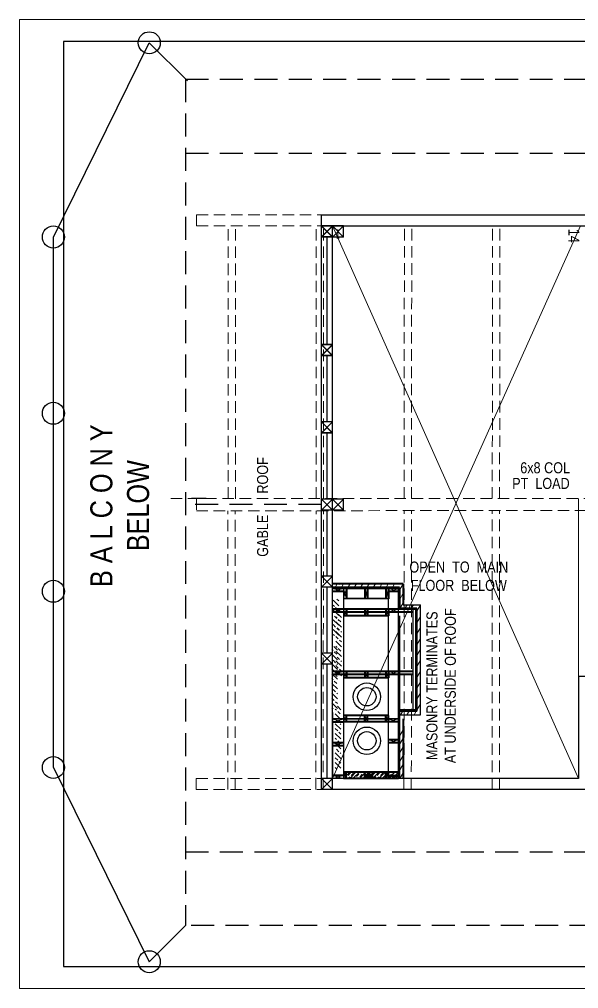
# Model space of a CAD drawing. Header units: inches. Extents: x 3662 to 8692, y 356 to 1283.
# Drawn here: x 3662 to 3967, y 356 to 884 of the extents above; entities that cross this region are included whole.
import ezdxf

# ---------------------------------------------------------------- set-up
doc = ezdxf.new("R2010")
doc.units = ezdxf.units.IN
doc.header["$MEASUREMENT"] = 0
doc.linetypes.add('HIDDEN', pattern=[0.375, 0.25, -0.125])
for name, color, linetype, lineweight in [('MASONRY', 14, 'Continuous', 30), ('NEW FRAMING', 6, 'Continuous', 30), ('NEW FRAMMING', 6, 'Continuous', 30), ('ROOF', 7, 'HIDDEN', 30), ('ROOF FRAMING', 7, 'HIDDEN', 20), ('WALL FRAMING', 7, 'Continuous', 30), ('WALLS', 7, 'Continuous', 30), ('WINDOWS', 5, 'Continuous', 30)]:
    doc.layers.add(name, color=color, linetype=linetype, lineweight=lineweight)
for name, color, linetype in [('TEXT', 7, 'Continuous'), ('TEXT80', 15, 'Continuous'), ('TITLE BLOCK', 7, 'Continuous')]:
    doc.layers.add(name, color=color, linetype=linetype)
doc.styles.add('ARCHENT', font='technical.ttf', dxfattribs={"height": 6})

msp = doc.modelspace()

# ---------------------------------------------------------------- hatches: boundary and pattern name
at = {"layer": 'NEW FRAMING', "linetype": 'Continuous', "lineweight": 9, "ltscale": 25}
h = msp.add_hatch(dxfattribs=at)
h.set_pattern_fill('ANSI33', color=256, scale=15, angle=90, style=0)
h.set_pattern_definition([(135, (5099.4335, -4389.2756), (-2.6516504, -2.6516504), []), (135, (5099.4335, -4386.624), (-2.6516504, -2.6516504), [1.875, -0.9375])])
h.paths.add_polyline_path([(3836.28, 568.91), (3833.28, 568.91), (3833.28, 548.74), (3836.28, 548.74)])
h = msp.add_hatch(dxfattribs=at)
h.set_pattern_fill('ANSI33', color=256, scale=15, angle=90, style=0)
h.set_pattern_definition([(135, (5100.9064, -4411.5887), (-2.6516504, -2.6516504), []), (135, (5100.9064, -4408.937), (-2.6516504, -2.6516504), [1.875, -0.9375])])
h.paths.add_polyline_path([(3834.75, 526.43), (3837.75, 526.43), (3837.75, 560.43), (3834.75, 560.43)])
h = msp.add_hatch(dxfattribs=at)
h.set_pattern_fill('ANSI33', color=256, scale=15, angle=90, style=0)
h.set_pattern_definition([(135, (5098.706, -4429.2565), (-2.6516504, -2.6516504), []), (135, (5098.706, -4426.605), (-2.6516504, -2.6516504), [1.875, -0.9375])])
h.paths.add_polyline_path([(3832.55, 508.76), (3835.55, 508.76), (3835.55, 542.76), (3832.55, 542.76)])
h = msp.add_hatch(dxfattribs=at)
h.set_pattern_fill('ANSI33', color=256, scale=15, angle=90, style=0)
h.set_pattern_definition([(135, (5100.563, -4461.7905), (-2.6516504, -2.6516504), []), (135, (5100.563, -4459.139), (-2.6516504, -2.6516504), [1.875, -0.9375])])
h.paths.add_polyline_path([(3834.41, 476.23), (3837.41, 476.23), (3837.41, 510.23), (3834.41, 510.23)])
h = msp.add_hatch(dxfattribs=at)
h.set_pattern_fill('ANSI33', color=256, scale=15, angle=180, style=0)
h.set_pattern_definition([(225, (8810.54, 1737.459), (2.6516504, -2.6516504), []), (225, (8807.8885, 1737.459), (2.6516504, -2.6516504), [1.875, -0.9375])])
h.paths.add_polyline_path([(3867.91, 471.3), (3867.91, 474.3), (3838.52, 474.3), (3838.52, 471.3)])
h = msp.add_hatch(dxfattribs=at)
h.set_pattern_fill('ANSI33', color=256, scale=15, angle=180, style=0)
h.set_pattern_definition([(225, (8812.276, 1737.408), (2.6516504, -2.6516504), []), (225, (8809.6243, 1737.408), (2.6516504, -2.6516504), [1.875, -0.9375])])
h.paths.add_polyline_path([(3868.9, 471.25), (3868.9, 474.25), (3840.26, 474.25), (3840.26, 471.25)])

# ---------------------------------------------------------------- linework, layer by layer
at = {"layer": 'MASONRY', "color": 6, "linetype": 'Continuous', "lineweight": 40, "ltscale": 15}
for p, q in [((3871.4, 576.91), (3832.87, 576.91)), ((3871.41, 576.91), (3871.4, 565.59)), ((3871.4, 503.4), (3871.4, 483.41)), ((3871.41, 483.41), (3871.4, 470.9)), ((3871.4, 470.9), (3871.4, 470.9))]:
    msp.add_line(p, q, dxfattribs=at)
at = {"layer": 'MASONRY', "color": 6, "linetype": 'Continuous', "lineweight": 9, "ltscale": 20}
for p, q in [((3835.51, 576.91), (3834.35, 574.91)), ((3838.97, 576.91), (3837.82, 574.91)), ((3842.44, 576.91), (3841.28, 574.91)), ((3845.9, 576.91), (3844.75, 574.91)), ((3849.37, 576.91), (3848.21, 574.91)), ((3852.83, 576.91), (3851.67, 574.91)), ((3856.29, 576.91), (3855.14, 574.91)), ((3859.76, 576.91), (3858.6, 574.91)), ((3863.22, 576.91), (3862.07, 574.91)), ((3866.69, 576.91), (3865.53, 574.91)), ((3871.41, 576.98), (3869.41, 573.52)), ((3871.42, 571.79), (3869.42, 568.32)), ((3871.47, 566.66), (3869.47, 563.2)), ((3873.49, 565.59), (3872.33, 563.59)), ((3876.95, 565.59), (3875.8, 563.59)), ((3880.87, 565.59), (3878.87, 562.13)), ((3880.86, 559.21), (3878.86, 555.75)), ((3880.86, 553.21), (3878.86, 549.75)), ((3880.86, 547.21), (3878.86, 543.75)), ((3880.86, 541.4), (3878.86, 537.94)), ((3880.86, 535.4), (3878.86, 531.94)), ((3880.86, 529.4), (3878.86, 525.94)), ((3880.86, 523.59), (3878.86, 520.13)), ((3880.86, 517.59), (3878.86, 514.13)), ((3871.16, 507.59), (3870, 505.59)), ((3874.62, 507.59), (3873.47, 505.59)), ((3878.54, 507.59), (3877.39, 505.6)), ((3880.86, 511.59), (3878.86, 508.13)), ((3871.42, 497.44), (3869.42, 493.97)), ((3871.42, 492.87), (3869.42, 489.41)), ((3871.42, 488.16), (3869.42, 484.69)), ((3871.42, 483.44), (3869.42, 479.97)), ((3871.42, 478.71), (3869.42, 475.25)), ((3871.42, 473.99), (3869.63, 470.9))]:
    msp.add_line(p, q, dxfattribs=at)
at = {"layer": 'MASONRY', "color": 6, "linetype": 'Continuous', "lineweight": 30, "ltscale": 20}
for p, q in [((3871.4, 565.59), (3880.87, 565.59)), ((3880.87, 505.6), (3880.87, 565.59)), ((3868.86, 505.6), (3880.86, 505.6))]:
    msp.add_line(p, q, dxfattribs=at)
at = {"layer": 'MASONRY', "color": 1, "linetype": 'Continuous', "lineweight": 9, "ltscale": 20}
msp.add_line((3868.9, 473.45), (3867.42, 470.9), dxfattribs=at)
at = {"layer": 'NEW FRAMING', "linetype": 'Continuous', "lineweight": 40, "ltscale": 15}
for p, q in [((3868.89, 574.33), (3832.87, 574.41)), ((3838.95, 572.81), (3832.87, 572.81)), ((3840.46, 574.41), (3840.46, 568.9)), ((3850.46, 574.37), (3850.46, 568.81)), ((3851.96, 574.37), (3851.96, 568.81)), ((3861.95, 574.41), (3861.95, 568.85)), ((3863.42, 574.41), (3863.42, 568.84)), ((3868.88, 572.8), (3863.44, 572.8)), ((3863.44, 568.84), (3838.95, 568.9)), ((3863.44, 563.07), (3838.89, 563.1)), ((3840.49, 563.1), (3840.49, 559.6)), ((3850.46, 563.08), (3850.46, 559.58)), ((3851.96, 563.08), (3851.96, 559.58)), ((3861.94, 563.07), (3861.94, 559.57)), ((3863.44, 563.07), (3863.44, 559.57)), ((3863.44, 559.57), (3838.97, 559.6)), ((3838.92, 529.26), (3832.9, 529.26)), ((3863.44, 529.19), (3838.88, 529.22)), ((3840.49, 529.22), (3840.48, 525.72)), ((3850.45, 529.2), (3850.45, 525.7)), ((3851.95, 529.2), (3851.95, 525.7)), ((3861.94, 529.19), (3861.93, 525.69)), ((3863.44, 529.19), (3863.43, 525.69)), ((3876.87, 529.19), (3863.44, 529.19)), ((3876.87, 527.51), (3832.9, 527.66)), ((3863.43, 525.69), (3838.97, 525.72)), ((3868.91, 503.35), (3832.89, 503.26)), ((3838.91, 501.66), (3832.89, 501.66)), ((3863.42, 501.7), (3838.87, 501.7)), ((3863.42, 505.2), (3838.96, 505.2)), ((3840.47, 501.7), (3840.47, 505.2)), ((3850.44, 501.7), (3850.44, 505.2)), ((3851.94, 501.7), (3851.94, 505.2)), ((3861.92, 501.7), (3861.92, 505.2)), ((3863.42, 501.7), (3863.42, 505.2)), ((3868.91, 501.7), (3863.42, 501.71)), ((3868.87, 491.99), (3863.4, 492)), ((3838.85, 488.7), (3832.83, 488.71)), ((3838.89, 490.35), (3832.87, 490.36)), ((3868.87, 490.35), (3863.38, 490.35)), ((3838.86, 472.6), (3832.86, 472.6)), ((3863.42, 474.45), (3838.83, 474.45)), ((3868.9, 470.9), (3838.85, 470.9)), ((3868.9, 474.4), (3838.86, 474.4)), ((3840.35, 470.95), (3840.35, 474.45)), ((3840.38, 470.9), (3840.38, 474.4)), ((3850.59, 470.95), (3850.59, 474.43)), ((3852.09, 470.95), (3852.09, 474.43)), ((3853.1, 470.9), (3853.1, 474.38)), ((3854.6, 470.9), (3854.6, 474.38)), ((3861.91, 470.9), (3861.91, 474.4)), ((3861.92, 470.96), (3861.92, 474.46)), ((3868.84, 470.9), (3863.34, 470.91)), ((3868.83, 470.9), (3863.34, 470.91)), ((3863.4, 470.95), (3863.4, 474.45)), ((3863.41, 470.9), (3863.41, 474.4)), ((3868.83, 472.38), (3863.42, 472.38)), ((3868.9, 470.9), (3868.9, 474.4))]:
    msp.add_line(p, q, dxfattribs=at)
at = {"layer": 'NEW FRAMING', "color": 7, "linetype": 'Continuous', "lineweight": 40, "ltscale": 15}
for p, q in [((3869.4, 574.91), (3833.01, 574.91)), ((3878.87, 563.59), (3869.4, 563.59)), ((3878.86, 507.6), (3869.42, 507.6))]:
    msp.add_line(p, q, dxfattribs=at)
at = {"layer": 'NEW FRAMING', "ltscale": 15}
for p, q in [((3838.96, 574.39), (3838.83, 470.95)), ((3876.86, 508.1), (3876.87, 563.09)), ((3878.36, 508.1), (3878.37, 563.09)), ((3878.84, 515.6), (3878.84, 563.59)), ((3871.4, 470.9), (3838.85, 470.9))]:
    msp.add_line(p, q, dxfattribs=at)
at = {"layer": 'NEW FRAMING', "color": 7, "linetype": 'Continuous', "lineweight": 40, "ltscale": 25}
msp.add_line((3869.39, 574.91), (3869.4, 563.59), dxfattribs=at)
at = {"layer": 'NEW FRAMING', "color": 6, "linetype": 'Continuous', "lineweight": 40, "ltscale": 15}
for p, q in [((3878.37, 563.09), (3832.85, 563.1)), ((3878.37, 563.09), (3832.85, 563.1)), ((3876.87, 561.59), (3832.85, 561.6)), ((3878.36, 508.1), (3868.86, 508.1))]:
    msp.add_line(p, q, dxfattribs=at)
at = {"layer": 'NEW FRAMING', "color": 7, "lineweight": 40, "ltscale": 15}
msp.add_line((3878.86, 507.6), (3878.87, 563.59), dxfattribs=at)
at = {"layer": 'NEW FRAMMING', "linetype": 'Continuous', "lineweight": 9, "ltscale": 25}
for p, q in [((3832.87, 574.41), (3838.95, 572.81)), ((3832.87, 572.81), (3838.96, 574.4)), ((3863.44, 574.4), (3868.88, 572.8)), ((3863.44, 572.8), (3868.89, 574.22)), ((3832.85, 561.6), (3838.94, 563.1)), ((3832.85, 563.1), (3838.94, 561.6)), ((3863.44, 561.59), (3868.89, 563.09)), ((3863.44, 563.09), (3868.88, 561.59)), ((3832.9, 529.26), (3838.93, 527.61)), ((3832.9, 527.66), (3838.92, 529.26)), ((3863.44, 529.19), (3868.93, 527.54)), ((3863.44, 527.59), (3868.93, 529.19)), ((3832.89, 501.66), (3838.91, 503.31)), ((3832.89, 503.26), (3838.91, 501.66)), ((3863.42, 501.71), (3868.91, 503.35)), ((3863.42, 503.31), (3868.91, 501.7)), ((3863.38, 490.35), (3868.87, 491.99)), ((3863.38, 491.95), (3868.87, 490.35)), ((3832.83, 488.71), (3838.85, 490.35)), ((3832.83, 490.31), (3838.85, 488.7)), ((3832.84, 470.95), (3838.86, 472.6)), ((3832.84, 472.55), (3838.86, 470.95)), ((3863.4, 470.9), (3868.83, 472.38)), ((3863.4, 472.38), (3868.9, 470.9))]:
    msp.add_line(p, q, dxfattribs=at)
at = {"layer": 'NEW FRAMMING', "color": 6, "linetype": 'Continuous', "ltscale": 25}
for p, q in [((3868.83, 470.9), (3868.88, 574.33)), ((3863.41, 470.91), (3863.44, 568.84))]:
    msp.add_line(p, q, dxfattribs=at)
at = {"layer": 'ROOF', "color": 7, "ltscale": 50}
msp.add_line((3752.85, 851.9), (3752.85, 390.9), dxfattribs=at)
at = {"layer": 'ROOF', "linetype": 'HIDDEN', "ltscale": 50}
for p, q in [((3752.85, 811.6), (4330.85, 811.6)), ((3752.85, 430.9), (4330.85, 430.9))]:
    msp.add_line(p, q, dxfattribs=at)
at = {"layer": 'ROOF', "ltscale": 50}
msp.add_line((3826.85, 620.09), (3752.85, 620.09), dxfattribs=at)
at = {"layer": 'ROOF FRAMING', "lineweight": 5, "ltscale": 25}
for p, q in [((3758.85, 777.95), (3758.84, 771.95)), ((3758.77, 623.51), (3758.76, 616.67)), ((3758.66, 470.95), (3758.66, 464.95))]:
    msp.add_line(p, q, dxfattribs=at)
at = {"layer": 'ROOF FRAMING', "color": 7, "lineweight": 5, "ltscale": 25}
for p, q in [((3758.85, 777.95), (3826.85, 777.9)), ((3758.84, 771.95), (3826.85, 771.9)), ((3758.66, 470.95), (3826.85, 470.9)), ((3758.66, 464.95), (3827.06, 464.9))]:
    msp.add_line(p, q, dxfattribs=at)
at = {"layer": 'ROOF FRAMING', "color": 7, "linetype": 'HIDDEN', "lineweight": 5, "ltscale": 25}
for p, q in [((3775.96, 623.29), (3776.06, 771.94)), ((3779.96, 623.29), (3780.06, 771.94)), ((3823.96, 623.29), (3824.06, 771.93)), ((3827.96, 623.29), (3828.06, 771.93)), ((3871.96, 623.46), (3872.06, 772.11)), ((3875.96, 623.46), (3876.06, 772.11)), ((3919.96, 623.44), (3920.06, 772.07)), ((3923.96, 623.44), (3924.06, 772.07)), ((3775.84, 464.94), (3775.95, 616.68)), ((3779.84, 464.93), (3779.95, 616.68)), ((3823.84, 464.94), (3823.95, 616.68)), ((3827.84, 464.93), (3827.95, 616.68)), ((3871.84, 465.11), (3871.95, 616.85)), ((3875.84, 465.1), (3875.95, 616.85)), ((3919.84, 465.07), (3919.95, 616.92)), ((3923.84, 465.07), (3923.95, 616.93))]:
    msp.add_line(p, q, dxfattribs=at)
at = {"layer": 'ROOF FRAMING', "color": 7, "linetype": 'HIDDEN', "lineweight": 20, "ltscale": 25}
msp.add_line((3744.77, 623.51), (4310.77, 623.26), dxfattribs=at)
msp.add_line((3744.77, 623.51), (4310.77, 623.26), dxfattribs=at)
at = {"layer": 'ROOF FRAMING', "ltscale": 25}
msp.add_line((3758.76, 616.67), (4324.76, 617.55), dxfattribs=at)
at = {"layer": 'TEXT', "color": 6, "linetype": 'Continuous', "lineweight": 30, "ltscale": 15}
for centre, radius in [((3851.6, 515.45), 7.5), ((3851.6, 515.45), 5), ((3851.6, 491.45), 7.5), ((3851.6, 491.45), 5)]:
    msp.add_circle(centre, radius, dxfattribs=at)
at = {"layer": 'TITLE BLOCK', "color": 7, "linetype": 'Continuous', "lineweight": 0, "ltscale": 0.5}
for p, q in [((4478.28, 884.45), (3662.29, 884.45)), ((3662.29, 884.45), (3662.29, 356.45)), ((3662.29, 356.45), (4478.28, 356.45))]:
    msp.add_line(p, q, dxfattribs=at)
at = {"layer": 'TITLE BLOCK', "color": 7, "linetype": 'Continuous', "lineweight": 30, "ltscale": 0.5}
for p, q in [((3686.29, 872.45), (3686.29, 368.45)), ((4466.28, 872.45), (3686.29, 872.45)), ((3686.29, 368.45), (4466.28, 368.45))]:
    msp.add_line(p, q, dxfattribs=at)
at = {"layer": 'WALL FRAMING', "ltscale": 15}
for p, q in [((3680.85, 765.9), (3733.05, 871.7)), ((3753.85, 850.9), (3733.05, 871.7)), ((3826.85, 464.9), (3826.85, 777.9)), ((3826.85, 777.9), (4018, 777.9)), ((3832.85, 772.06), (3826.85, 772.06)), ((3832.85, 771.89), (3826.85, 771.89)), ((3832.85, 771.89), (3826.85, 771.89)), ((3832.85, 766.06), (3832.85, 772.06)), ((3832.85, 470.9), (3832.85, 771.9)), ((3832.85, 771.9), (4018, 771.9)), ((3832.85, 765.89), (3832.85, 771.89)), ((3832.85, 765.89), (3832.85, 771.89)), ((3680.85, 476.9), (3680.85, 765.9)), ((3832.85, 766.06), (3826.85, 766.06)), ((3832.85, 765.89), (3826.85, 765.89)), ((3832.85, 765.89), (3826.85, 765.89)), ((3832.85, 707.3), (3826.85, 707.3)), ((3832.85, 707.13), (3826.85, 707.13)), ((3832.85, 707.13), (3826.85, 707.13)), ((3832.85, 701.3), (3832.85, 707.3)), ((3832.85, 701.13), (3832.85, 707.13)), ((3832.85, 701.13), (3832.85, 707.13)), ((3832.85, 701.3), (3826.85, 701.3)), ((3832.85, 701.13), (3826.85, 701.13)), ((3832.85, 701.13), (3826.85, 701.13)), ((3832.85, 665.3), (3826.85, 665.3)), ((3832.85, 659.3), (3832.85, 665.3)), ((3832.85, 665.13), (3826.85, 665.13)), ((3832.85, 665.13), (3826.85, 665.13)), ((3832.85, 659.13), (3832.85, 665.13)), ((3832.85, 659.13), (3832.85, 665.13)), ((3832.85, 659.3), (3826.85, 659.3)), ((3832.85, 659.13), (3826.85, 659.13)), ((3832.85, 659.13), (3826.85, 659.13)), ((3832.85, 581.13), (3826.85, 581.13)), ((3832.85, 575.13), (3826.85, 575.13)), ((3832.85, 539.14), (3826.85, 539.14)), ((3832.85, 533.14), (3826.85, 533.14)), ((3967, 526.9), (3967, 526.9)), ((3979, 526.4), (3967, 526.4)), ((3967, 526.4), (3967, 470.9)), ((3832.85, 470.9), (3832.85, 506.9)), ((3680.85, 476.9), (3733.05, 371.1)), ((3832.85, 470.91), (3826.85, 470.91)), ((3832.85, 464.91), (3832.85, 470.91)), ((3967, 470.9), (3832.85, 470.9)), ((3868.84, 470.9), (3835.85, 470.9)), ((3832.85, 464.91), (3826.85, 464.91)), ((4135, 464.9), (3826.85, 464.9)), ((3752.85, 390.9), (3733.05, 371.1))]:
    msp.add_line(p, q, dxfattribs=at)
at = {"layer": 'WALL FRAMING', "linetype": 'HIDDEN', "ltscale": 50}
for p, q in [((3752.85, 851.9), (4330.85, 851.9)), ((4330.85, 390.9), (3752.85, 390.9))]:
    msp.add_line(p, q, dxfattribs=at)
at = {"layer": 'WALL FRAMING', "color": 7, "lineweight": 5, "ltscale": 25}
for p, q in [((3832.85, 771.9), (3967, 470.9)), ((3832.85, 470.9), (3968.06, 771.9))]:
    msp.add_line(p, q, dxfattribs=at)
at = {"layer": 'WALL FRAMING', "color": 9, "ltscale": 15}
for p, q in [((3832.85, 765.9), (3832.85, 771.9)), ((3832.85, 470.9), (3832.85, 476.9))]:
    msp.add_line(p, q, dxfattribs=at)
at = {"layer": 'WALL FRAMING', "color": 9, "linetype": 'Continuous', "lineweight": 9, "ltscale": 150}
for p, q in [((3835.85, 770.01), (3835.85, 765.32)), ((3835.85, 765.32), (3835.26, 765.32)), ((3836.44, 765.32), (3835.85, 765.32))]:
    msp.add_line(p, q, dxfattribs=at)
at = {"layer": 'WALL FRAMING', "color": 4, "ltscale": 15}
for p, q in [((3764.09, 623.4), (3756.1, 623.4)), ((3832.85, 623.13), (3826.85, 623.13)), ((3838.85, 623.13), (3832.85, 623.13)), ((3832.85, 617.13), (3832.85, 623.13)), ((3838.85, 617.13), (3838.85, 623.13)), ((3832.85, 617.13), (3826.85, 617.13)), ((3838.85, 617.13), (3832.85, 617.13))]:
    msp.add_line(p, q, dxfattribs=at)
at = {"layer": 'WALL FRAMING', "linetype": 'Continuous', "lineweight": 20, "ltscale": 15}
for p, q in [((3967, 623.4), (3967, 526.9)), ((3967, 541.9), (3967, 526.4))]:
    msp.add_line(p, q, dxfattribs=at)
at = {"layer": 'WALL FRAMING', "color": 6, "ltscale": 15}
msp.add_line((3836.49, 576.41), (3836.49, 576.41), dxfattribs=at)
at = {"layer": 'WALL FRAMING', "color": 6, "linetype": 'Continuous', "lineweight": 9, "ltscale": 25}
for p, q in [((3838.96, 574.39), (3840.46, 568.82)), ((3840.46, 574.45), (3838.97, 568.9)), ((3851.96, 574.37), (3850.46, 568.81)), ((3850.46, 574.37), (3851.96, 568.81)), ((3861.95, 574.41), (3863.44, 568.84)), ((3863.45, 574.41), (3861.96, 568.85)), ((3838.89, 563.1), (3840.49, 559.6)), ((3840.49, 563.1), (3838.99, 559.6)), ((3851.96, 563.08), (3850.46, 559.58)), ((3850.46, 563.08), (3851.96, 559.58)), ((3863.44, 563.07), (3861.94, 559.57)), ((3861.94, 563.07), (3863.44, 559.57)), ((3838.88, 529.22), (3840.48, 525.72)), ((3840.48, 529.22), (3838.98, 525.72)), ((3851.95, 529.2), (3850.45, 525.7)), ((3850.45, 529.2), (3851.95, 525.7)), ((3863.44, 529.19), (3861.93, 525.69)), ((3861.94, 529.19), (3863.43, 525.69)), ((3838.87, 501.7), (3840.47, 505.2)), ((3840.47, 501.7), (3838.97, 505.2)), ((3851.94, 501.7), (3850.44, 505.2)), ((3850.44, 501.7), (3851.94, 505.2)), ((3863.42, 501.7), (3861.92, 505.2)), ((3861.92, 501.7), (3863.42, 505.2)), ((3840.35, 470.95), (3838.83, 474.45)), ((3838.83, 470.95), (3840.35, 474.45)), ((3838.85, 470.9), (3840.38, 474.4)), ((3840.37, 470.9), (3838.86, 474.4)), ((3852.09, 470.95), (3850.59, 474.43)), ((3850.59, 470.95), (3852.09, 474.43)), ((3854.6, 470.9), (3853.1, 474.38)), ((3853.1, 470.9), (3854.6, 474.38)), ((3863.41, 470.9), (3861.91, 474.4)), ((3861.91, 470.9), (3863.41, 474.4)), ((3863.42, 470.96), (3861.92, 474.46)), ((3861.92, 470.96), (3863.42, 474.46))]:
    msp.add_line(p, q, dxfattribs=at)
at = {"layer": 'WALL FRAMING', "linetype": 'Continuous', "ltscale": 15}
msp.add_line((3875.85, 470.9), (3832.85, 470.9), dxfattribs=at)
at = {"layer": 'WALL FRAMING', "ltscale": 15}
for centre in [(3733.05, 871.7), (3680.85, 765.9), (3680.85, 669.9), (3680.85, 572.9), (3680.85, 476.9), (3733.05, 371.1)]:
    msp.add_circle(centre, 6, dxfattribs=at)
at = {"layer": 'WALLS', "linetype": 'Continuous', "lineweight": 9, "ltscale": 15}
for p, q in [((3826.85, 772.06), (3832.85, 766.06)), ((3826.85, 766.06), (3832.85, 772.06)), ((3826.85, 771.89), (3832.85, 765.89)), ((3826.85, 765.89), (3832.85, 771.89)), ((3826.85, 771.89), (3832.85, 765.89)), ((3826.85, 765.89), (3832.85, 771.89)), ((3826.85, 707.3), (3832.85, 701.3)), ((3826.85, 701.3), (3832.85, 707.3)), ((3826.85, 707.13), (3832.85, 701.13)), ((3826.85, 701.13), (3832.85, 707.13)), ((3826.85, 707.13), (3832.85, 701.13)), ((3826.85, 701.13), (3832.85, 707.13)), ((3826.85, 665.3), (3832.85, 659.3)), ((3826.85, 659.3), (3832.85, 665.3)), ((3826.85, 665.13), (3832.85, 659.13)), ((3826.85, 659.13), (3832.85, 665.13)), ((3826.85, 665.13), (3832.85, 659.13)), ((3826.85, 659.13), (3832.85, 665.13)), ((3826.85, 581.13), (3832.85, 575.13)), ((3826.85, 575.13), (3832.85, 581.13)), ((3826.85, 533.14), (3832.85, 539.14)), ((3826.85, 539.14), (3832.85, 533.14)), ((3826.85, 470.91), (3832.85, 464.91)), ((3826.85, 464.91), (3832.85, 470.91))]:
    msp.add_line(p, q, dxfattribs=at)
at = {"layer": 'WALLS', "ltscale": 15}
for p, q in [((3838.85, 771.9), (3832.85, 771.9)), ((3838.85, 765.9), (3838.85, 771.9)), ((3838.85, 765.9), (3832.85, 765.9)), ((3832.85, 506.9), (3832.85, 470.9)), ((3838.85, 470.9), (3832.85, 470.9))]:
    msp.add_line(p, q, dxfattribs=at)
at = {"layer": 'WALLS', "color": 7, "linetype": 'Continuous', "lineweight": 9, "ltscale": 15}
for p, q in [((3832.85, 771.9), (3838.85, 765.9)), ((3832.85, 765.9), (3838.85, 771.9))]:
    msp.add_line(p, q, dxfattribs=at)
at = {"layer": 'WALLS', "color": 4, "linetype": 'Continuous', "lineweight": 9, "ltscale": 15}
for p, q in [((3826.85, 623.13), (3832.85, 617.13)), ((3826.85, 617.13), (3832.85, 623.13)), ((3832.85, 623.13), (3838.85, 617.13)), ((3832.85, 617.13), (3838.85, 623.13))]:
    msp.add_line(p, q, dxfattribs=at)
at = {"layer": 'WALLS', "linetype": 'Continuous', "lineweight": 30, "ltscale": 25}
msp.add_line((3869.4, 559.6), (3869.43, 470.9), dxfattribs=at)
at = {"layer": 'WINDOWS', "ltscale": 25}
for p, q in [((3829.85, 765.89), (3829.85, 707.13)), ((3829.85, 701.3), (3829.85, 665.3)), ((3829.85, 659.13), (3829.85, 623.13)), ((3829.85, 617.13), (3829.85, 581.13)), ((3829.85, 575.13), (3829.85, 539.14)), ((3829.85, 533.14), (3829.85, 470.91))]:
    msp.add_line(p, q, dxfattribs=at)

# ---------------------------------------------------------------- texts
at = {"layer": 'TEXT80', "width": 360.0625, "attachment_point": 5, "style": 'ARCHENT'}
for s, insert, char_height, rotation in [('{\\C7;14}', (3964.46, 766.54), 6, 270.0328), ('{\\C7;B A L C O N Y\\PBELOW}', (3717.04, 619.54), 12, 90.0328), ('{\\C7;GABLE      ROOF}', (3794.84, 618.84), 6, 90.0328), ('{\\C4;6x8 COL}', (3948.76, 640.14), 6, 0.0328), ('{\\C4;PT  LOAD}', (3946.45, 631.62), 6, 0.0328), ('{\\C7;OPEN  TO  MAIN\\PFLOOR  BELOW}', (3901.72, 581.07), 6, 0.0328)]:
    msp.add_mtext(s, dxfattribs=dict(at, insert=insert, char_height=char_height, rotation=rotation))
at = {"layer": 'TEXT80', "color": 1, "linetype": 'Continuous', "lineweight": 30, "insert": (3892.13, 521.43), "char_height": 6, "width": 360.0625, "attachment_point": 5, "rotation": 89.9672, "style": 'ARCHENT'}
msp.add_mtext('{\\C6;MASONRY TERMINATES\\C7;\\P\\C6;AT UNDERSIDE OF ROOF}', dxfattribs=at)

doc.saveas('drawing.dxf')
